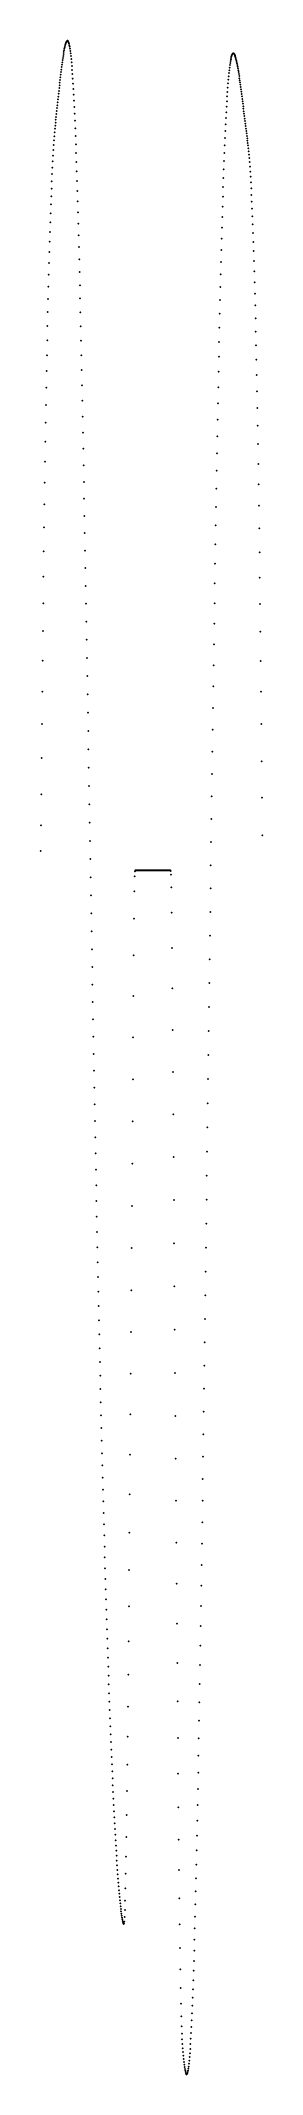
# Model space of a CAD drawing. Header units: metres. Extents: x 0 to 360, y -1955 to 1348.
import ezdxf

# ---------------------------------------------------------------- set-up
doc = ezdxf.new("R2010")
doc.units = ezdxf.units.M

msp = doc.modelspace()

# ---------------------------------------------------------------- linework, layer by layer
for p in [(36.5, 1322.9), (37, 1326.1), (37.5, 1329.2), (38, 1332), (38.5, 1334.6), (39, 1337), (39.5, 1339.3), (40, 1341.3), (40.5, 1343), (41, 1344.5), (41.5, 1345.8), (42, 1346.7), (42.5, 1347.3), (43, 1347.7), (43.5, 1347.7), (44, 1347.4), (44.5, 1346.8), (45, 1345.7), (45.5, 1344.3), (46, 1342.6), (46.5, 1340.4), (47, 1337.8), (47.5, 1334.7), (48, 1331.2), (48.5, 1327.3), (49, 1322.9), (309.5, 1321.7), (310, 1323.4), (310.5, 1324.8), (311, 1325.8), (311.5, 1326.5), (312, 1327), (312.5, 1327.1), (313, 1327), (313.5, 1326.6), (314, 1326), (314.5, 1325.2), (315, 1324.1), (315.5, 1322.7), (32, 1288.3), (32.5, 1292.6), (33, 1296.8), (33.5, 1300.8), (34, 1304.8), (34.5, 1308.7), (35, 1312.5), (35.5, 1316.1), (36, 1319.6), (49.5, 1318), (50, 1312.6), (50.5, 1306.7), (51, 1300.3), (51.5, 1293.4), (305, 1289.9), (305.5, 1295), (306, 1299.8), (306.5, 1304.1), (307, 1308), (307.5, 1311.5), (308, 1314.6), (308.5, 1317.3), (309, 1319.7), (316, 1321.2), (316.5, 1319.5), (317, 1317.6), (317.5, 1315.5), (318, 1313.3), (318.5, 1310.8), (319, 1308.3), (319.5, 1305.6), (320, 1302.7), (320.5, 1299.8), (321, 1296.7), (321.5, 1293.5), (322, 1290.2), (28.5, 1256.8), (29, 1261.4), (29.5, 1266), (30, 1270.6), (30.5, 1275.1), (31, 1279.6), (31.5, 1284), (52, 1285.9), (52.5, 1277.9), (53, 1269.3), (53.5, 1260.1), (302.5, 1257.1), (303, 1264.6), (303.5, 1271.6), (304, 1278.2), (304.5, 1284.3), (322.5, 1286.8), (323, 1283.3), (323.5, 1279.8), (324, 1276.1), (324.5, 1272.4), (325, 1268.7), (325.5, 1264.9), (326, 1261), (326.5, 1257.1), (25, 1224), (25.5, 1228.7), (26, 1233.4), (26.5, 1238.1), (27, 1242.8), (27.5, 1247.5), (28, 1252.2), (54, 1250.4), (54.5, 1240.1), (55, 1229.1), (301, 1231.5), (301.5, 1240.5), (302, 1249.1), (327, 1253.2), (327.5, 1249.2), (328, 1245.2), (328.5, 1241.2), (329, 1237.2), (329.5, 1233.2), (330, 1229.1), (330.5, 1225.1), (22, 1192.6), (22.5, 1198.8), (23, 1204.6), (23.5, 1209.9), (24, 1214.8), (24.5, 1219.4), (55.5, 1217.6), (56, 1205.5), (56.5, 1192.8), (299, 1189.8), (299.5, 1201.1), (300, 1211.7), (300.5, 1221.9), (331, 1221), (331.5, 1217), (332, 1213), (332.5, 1209), (333, 1205), (333.5, 1201), (334, 1197), (334.5, 1193.1), (335, 1189.2), (20, 1160.9), (20.5, 1170), (21, 1178.4), (21.5, 1185.9), (57, 1179.4), (57.5, 1165.4), (298, 1165.5), (298.5, 1177.9), (335.5, 1185.3), (336, 1181.6), (336.5, 1177.6), (337, 1173.1), (337.5, 1168.1), (338, 1162.8), (338.5, 1157), (18.5, 1131), (19, 1141.7), (19.5, 1151.6), (58, 1150.9), (58.5, 1135.7), (296.5, 1124.6), (297, 1138.9), (297.5, 1152.5), (339, 1150.5), (339.5, 1143), (340, 1134.9), (340.5, 1126.6), (17, 1094.8), (17.5, 1107.2), (18, 1119.3), (59, 1119.9), (59.5, 1103.5), (295.5, 1094.4), (296, 1109.8), (341, 1117.7), (341.5, 1107.9), (342, 1097.2), (16, 1067.5), (16.5, 1081.7), (60, 1086.5), (60.5, 1068.9), (294.5, 1061.5), (295, 1078.3), (342.5, 1086.1), (343, 1074.7), (343.5, 1062.5), (15, 1037.1), (15.5, 1052.5), (61, 1050.6), (61.5, 1031.8), (293.5, 1026.2), (294, 1044.2), (344, 1049.3), (344.5, 1035.3), (14, 1004.4), (14.5, 1021.2), (62, 1012.4), (62.5, 992.4), (293, 1007.5), (345, 1020.9), (345.5, 1006), (13, 967.6), (13.5, 986.4), (63, 971.8), (292, 968.2), (292.5, 988.2), (346, 990), (346.5, 973), (12, 928.3), (12.5, 948.4), (63.5, 950.6), (64, 929), (291, 926.3), (291.5, 947.6), (347, 955.1), (347.5, 936.8), (11.5, 906.8), (64.5, 906.7), (290.5, 904.4), (348, 917.6), (348.5, 897), (10.5, 861), (11, 884.3), (65, 884), (65.5, 860.7), (290, 881.8), (349, 875.2), (10, 836.9), (66, 836.9), (289, 834.6), (289.5, 858.5), (349.5, 852.8), (350, 829.5), (9.5, 811.3), (66.5, 812.7), (288.5, 810), (350.5, 804.7), (9, 784.3), (67, 788), (67.5, 762.9), (288, 784.8), (351, 778.3), (8, 727.1), (8.5, 756.2), (68, 737.2), (287, 732.4), (287.5, 758.9), (351.5, 750.9), (7.5, 696.4), (68.5, 711.3), (286.5, 705.3), (352, 722.5), (7, 663.9), (69, 684.9), (286, 677.5), (352.5, 692.4), (6.5, 629.9), (69.5, 658.1), (70, 631), (285.5, 649.1), (353, 660.4), (6, 594.6), (70.5, 603.6), (285, 620.1), (353.5, 627), (71, 575.9), (284.5, 590.5), (354, 592.2), (5.5, 557.5), (71.5, 547.8), (283.5, 529.5), (284, 560.3), (354.5, 555.5), (5, 518.1), (72, 519.5), (283, 498.2), (355, 516.6), (4.5, 476.9), (72.5, 491), (282.5, 466.3), (355.5, 475.7), (4, 433.9), (73, 462.2), (73.5, 433.2), (282, 433.8), (356, 433), (74, 404.1), (281.5, 400.9), (3.5, 388.7), (74.5, 374.8), (281, 367.4), (356.5, 388), (3, 340.8), (75, 345.3), (280.5, 333.4), (357, 340.3), (75.5, 315.8), (280, 298.9), (2.5, 290.6), (76, 286.1), (357.5, 290.3), (2, 238), (76.5, 256.4), (279.5, 264), (358, 237.8), (77, 226.6), (279, 228.7), (1.5, 182.5), (77.5, 196.9), (78, 167), (278.5, 192.9), (358.5, 177.1), (78.5, 137.2), (278, 156.8), (1, 123.8), (79, 107.5), (277.5, 120.2), (359, 118.2), (0.5, 73.2), (79.5, 77.7), (277, 83.3), (80, 48), (276.5, 46.1), (359.5, 57), (0, 31.7), (80.5, 18.4), (155, 0), (155.5, 0), (156, 0), (156.5, 0), (157.5, 0), (158, 0), (158.5, 0), (160, 0), (160.5, 0), (161, 0), (162, 0), (162.5, 0), (163, 0), (165, 0), (165.5, 0), (167, 0), (167.5, 0), (169.5, 0), (171, 0), (171.5, 0), (172, 0), (172.5, 0), (173, 0), (174.5, 0), (175, 0), (178, 0), (178.5, 0), (179, 0), (180.5, 0), (181, 0), (181.5, 0), (183, 0), (183.5, 0), (184, 0), (185.5, 0), (186, 0), (187.5, 0), (188, 0), (189, 0), (189.5, 0), (191.5, 0), (192, 0), (192.5, 0), (194.5, 0), (195, 0), (195.5, 0), (196, 0), (196.5, 0), (198, 0), (198.5, 0), (199, 0), (199.5, 0), (200, 0), (202, 0), (202.5, 0), (203, 0), (205, 0), (205.5, 0), (206, 0), (206.5, 0), (207, 0), (207.5, 0), (209.5, 0), (210, 0), (276, 8.5), (81, -11.1), (152.5, -9.4), (153, -1.2), (153.5, 0), (154, 0), (154.5, 0), (157, 0), (159, 0), (159.5, 0), (161.5, 0), (163.5, 0), (164, 0), (164.5, 0), (166, 0), (166.5, 0), (168, 0), (168.5, 0), (169, 0), (170, 0), (170.5, 0), (173.5, 0), (174, 0), (175.5, 0), (176, 0), (176.5, 0), (177, 0), (177.5, 0), (179.5, 0), (180, 0), (182, 0), (182.5, 0), (184.5, 0), (185, 0), (186.5, 0), (187, 0), (188.5, 0), (190, 0), (190.5, 0), (191, 0), (193, 0), (193.5, 0), (194, 0), (197, 0), (197.5, 0), (200.5, 0), (201, 0), (201.5, 0), (203.5, 0), (204, 0), (204.5, 0), (208, 0), (208.5, 0), (209, 0), (210.5, 0), (211, -0.7), (211.5, -6.9), (212, -27.7), (275.5, -29.3), (81.5, -40.5), (152, -33.8), (82, -69.7), (82.5, -98.9), (151.5, -78.3), (212.5, -68.7), (275, -67.4), (83, -127.9), (213, -126.2), (274.5, -105.7), (83.5, -156.7), (151, -138), (274, -144.2), (84, -185.3), (213.5, -191.7), (273.5, -182.9), (84.5, -213.8), (150.5, -204), (273, -221.8), (85, -242), (214, -259.1), (272.5, -260.8), (85.5, -270), (150, -271.2), (86, -297.9), (86.5, -325.4), (214.5, -327.3), (272, -299.9), (87, -352.8), (149.5, -339.2), (271.5, -339), (87.5, -379.9), (215, -396.1), (271, -378.2), (88, -406.8), (149, -407.5), (270.5, -417.5), (88.5, -433.3), (89, -459.7), (270, -456.7), (89.5, -485.8), (148.5, -476.1), (215.5, -465.5), (90, -511.5), (269.5, -495.8), (90.5, -537.1), (148, -544.8), (216, -535.3), (269, -534.9), (91, -562.3), (91.5, -587.2), (268.5, -573.9), (92, -611.9), (147.5, -613.5), (216.5, -605.4), (268, -612.8), (92.5, -636.3), (93, -660.3), (267.5, -651.5), (93.5, -684.1), (147, -681.9), (217, -675.7), (267, -690), (94, -707.6), (94.5, -730.8), (95, -753.7), (146.5, -749.8), (217.5, -745.9), (266.5, -728.3), (95.5, -776.3), (266, -766.4), (96, -798.6), (96.5, -820.6), (146, -817.1), (218, -816.1), (265.5, -804.2), (97, -842.3), (265, -841.7), (97.5, -863.8), (98, -884.9), (145.5, -883.6), (218.5, -885.9), (264.5, -878.9), (98.5, -905.7), (264, -915.7), (99, -926.2), (99.5, -946.5), (145, -949), (219, -955.2), (263.5, -952.2), (100, -966.4), (100.5, -986.1), (263, -988.2), (101, -1005.5), (144.5, -1013.1), (219.5, -1023.8), (262.5, -1023.8), (101.5, -1024.6), (102, -1043.4), (102.5, -1062), (103, -1080.2), (144, -1075.7), (262, -1059), (103.5, -1098.2), (104, -1115.9), (220, -1091.6), (261.5, -1093.7), (104.5, -1133.4), (105, -1150.6), (143.5, -1136.5), (261, -1127.9), (105.5, -1167.5), (106, -1184.1), (220.5, -1158.2), (260.5, -1161.5), (106.5, -1200.5), (107, -1216.6), (143, -1195.4), (260, -1194.7), (107.5, -1232.4), (108, -1248), (142.5, -1252.1), (221, -1223.5), (259.5, -1227.2), (108.5, -1263.4), (109, -1278.4), (221.5, -1287.3), (259, -1259.2), (109.5, -1293.3), (110, -1307.9), (142, -1306.4), (258.5, -1290.6), (110.5, -1322.2), (111, -1336.3), (111.5, -1350.1), (222, -1349.3), (257.5, -1351.4), (258, -1321.3), (112, -1363.7), (112.5, -1377), (141.5, -1358.1), (257, -1380.9), (113, -1390.1), (113.5, -1402.9), (114, -1415.5), (141, -1406.9), (222.5, -1409.2), (256.5, -1409.7), (114.5, -1427.9), (115, -1440), (115.5, -1451.9), (140.5, -1452.7), (256, -1437.8), (116, -1463.5), (116.5, -1474.9), (117, -1486), (223, -1466.9), (255.5, -1465.3), (117.5, -1496.9), (118, -1507.6), (118.5, -1517.9), (140, -1495.2), (254.5, -1518), (255, -1492), (119, -1528.1), (119.5, -1538), (120, -1547.7), (139.5, -1534.3), (223.5, -1522), (254, -1543.3), (120.5, -1557.1), (121, -1566.3), (121.5, -1575.2), (122, -1583.9), (139, -1569.8), (224, -1574.4), (253.5, -1567.8), (122.5, -1592.3), (123, -1600.5), (123.5, -1608.4), (124, -1616), (138.5, -1601.6), (252.5, -1614.6), (253, -1591.6), (124.5, -1623.4), (125, -1630.5), (125.5, -1637.4), (126, -1644), (126.5, -1650.3), (138, -1629.4), (224.5, -1623.6), (252, -1636.8), (127, -1656.3), (127.5, -1662.1), (128, -1667.6), (128.5, -1672.8), (129, -1677.7), (129.5, -1682.3), (137, -1673.1), (137.5, -1653.3), (225, -1669.5), (251, -1679.1), (251.5, -1658.4), (130, -1686.6), (130.5, -1690.7), (131, -1694.4), (131.5, -1697.9), (132, -1701), (132.5, -1703.8), (133, -1706.3), (133.5, -1708.5), (134, -1710.3), (134.5, -1711.4), (135, -1710.7), (135.5, -1707.2), (136, -1700.1), (136.5, -1688.7), (225.5, -1711.9), (250.5, -1699.1), (226, -1750.4), (249.5, -1736.7), (250, -1718.3), (248.5, -1771.2), (249, -1754.3), (226.5, -1784.8), (227, -1815), (247.5, -1802.5), (248, -1787.2), (227.5, -1840.6), (246, -1843.8), (246.5, -1830.8), (247, -1817.1), (228, -1861.4), (228.5, -1877.5), (244.5, -1878.3), (245, -1867.6), (245.5, -1856.1), (229, -1889.6), (229.5, -1898.8), (230, -1906.3), (230.5, -1912.9), (242.5, -1914), (243, -1906.2), (243.5, -1897.6), (244, -1888.3), (231, -1919.2), (231.5, -1925), (232, -1930.3), (232.5, -1935.2), (233, -1939.5), (233.5, -1943.4), (234, -1946.7), (239.5, -1946.3), (240, -1942.7), (240.5, -1938.3), (241, -1933.2), (241.5, -1927.5), (242, -1921.1), (234.5, -1949.6), (235, -1951.8), (235.5, -1953.6), (236, -1954.8), (236.5, -1955.4), (237, -1955.4), (237.5, -1954.8), (238, -1953.6), (238.5, -1951.8), (239, -1949.4)]:
    msp.add_point(p)

doc.saveas('drawing.dxf')
